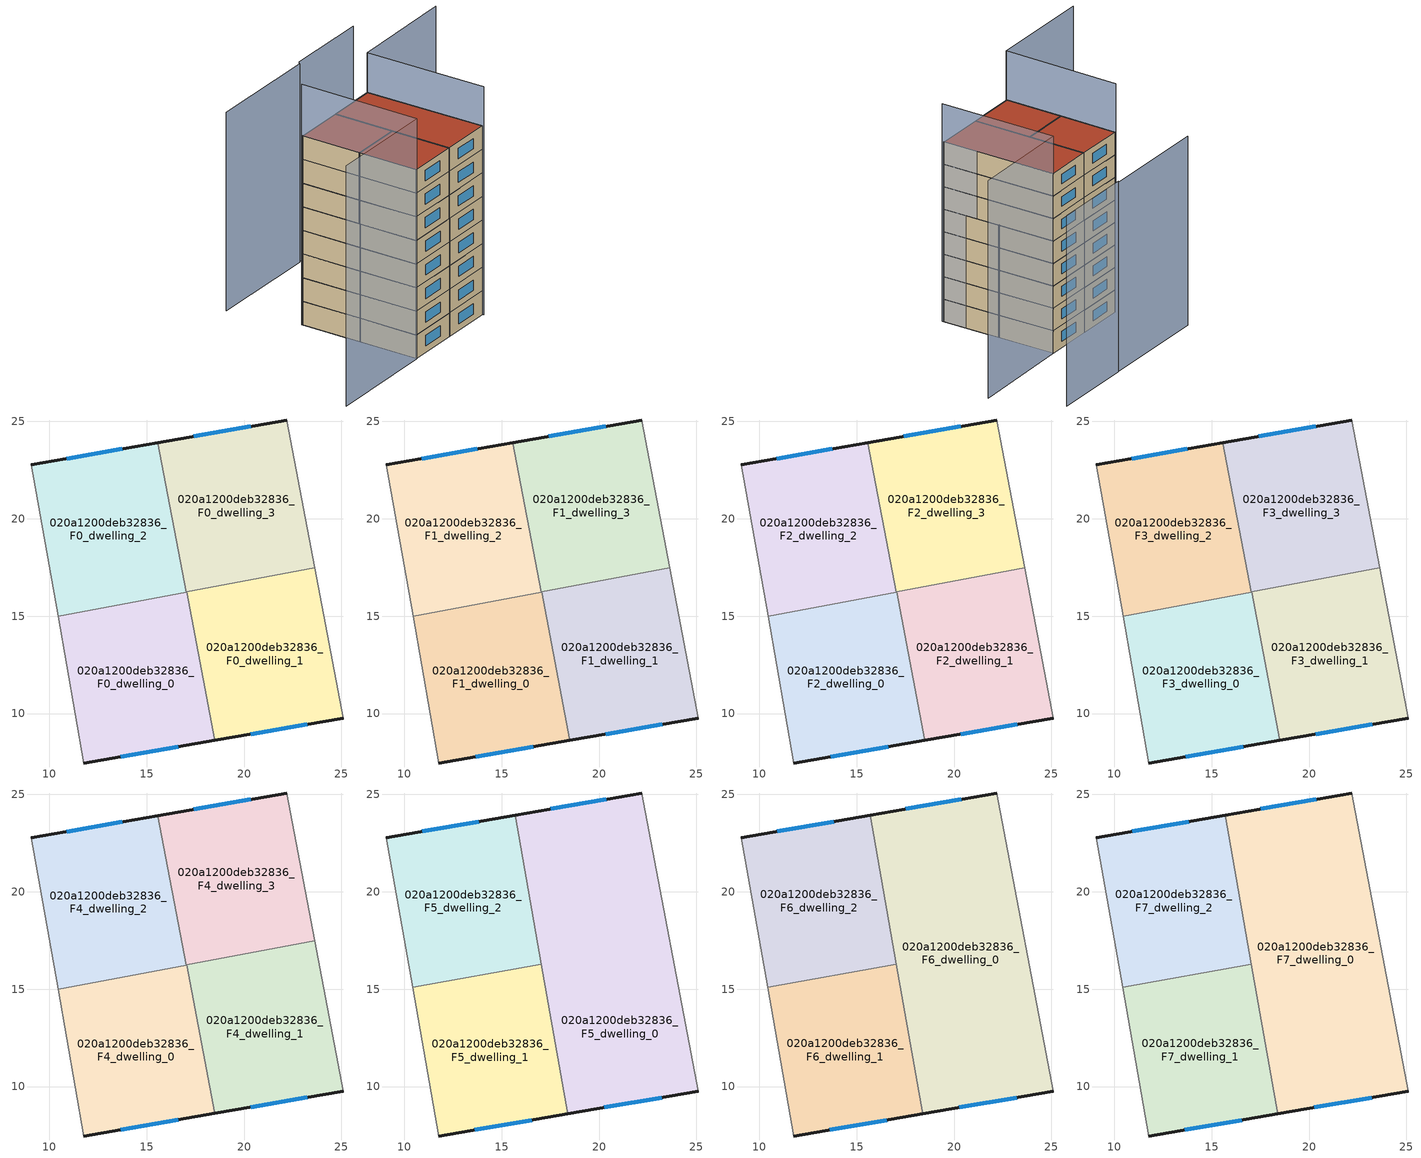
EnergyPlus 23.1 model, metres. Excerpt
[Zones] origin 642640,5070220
020a1200deb32836_F0_dwelling_0
 floor ground (EU_floor_Construction): 18.5,8.62 17.06,16.24 10.45,14.99 11.78,7.46 z0
 wall outside (EU_wall_Construction): 18.5,8.62 11.78,7.46 z0:3
 wall adiabatic (EU_wall_Construction): 11.78,7.46 10.45,14.99 z0:3
 wall to 020a1200deb32836_F0_dwelling_1 (EU_wall_Construction): 17.06,16.24 18.5,8.62 z0:3
 wall to 020a1200deb32836_F0_dwelling_2 (EU_wall_Construction): 10.45,14.99 17.02,16.24 z0:3
 wall to 020a1200deb32836_F0_dwelling_3 (EU_wall_Construction): 17.02,16.24 17.06,16.24 z0:3
 window (EU_Window_Construction): 16.62,8.3 13.66,7.79 z0.84:2.16
020a1200deb32836_F0_dwelling_1
 floor ground (EU_floor_Construction): 25.09,9.76 23.63,17.48 17.06,16.24 18.5,8.62 z0
 wall outside (EU_wall_Construction): 25.09,9.76 18.5,8.62 z0:3
 wall adiabatic (EU_wall_Construction): 23.63,17.48 25.09,9.76 z0:3
 wall to 020a1200deb32836_F0_dwelling_3 (EU_wall_Construction): 17.06,16.24 23.63,17.48 z0:3
 window (EU_Window_Construction): 23.24,9.44 20.35,8.94 z0.84:2.16
020a1200deb32836_F0_dwelling_2
 floor ground (EU_floor_Construction): 17.03,16.24 15.57,23.91 9.08,22.77 10.45,14.99 z0
 wall outside (EU_wall_Construction): 9.08,22.77 15.57,23.91 z0:3
 wall adiabatic (EU_wall_Construction): 10.45,14.99 9.08,22.77 z0:3
 wall to 020a1200deb32836_F0_dwelling_3 (EU_wall_Construction): 15.57,23.91 17.03,16.24 z0:3
 window (EU_Window_Construction): 10.9,23.09 13.76,23.59 z0.84:2.16
020a1200deb32836_F0_dwelling_3
 floor ground (EU_floor_Construction): 23.63,17.48 22.19,25.07 15.57,23.91 17.03,16.24 z0
 wall outside (EU_wall_Construction): 15.57,23.91 22.19,25.07 z0:3
 wall adiabatic (EU_wall_Construction): 22.19,25.07 23.63,17.48 z0:3
 window (EU_Window_Construction): 17.43,24.24 20.34,24.74 z0.84:2.16
020a1200deb32836_F1_dwelling_0
 floor to 020a1200deb32836_F0_dwelling_0 (EU_floor_Construction): 18.5,8.62 17.06,16.24 10.45,14.99 11.78,7.46 z3
 wall outside (EU_wall_Construction): 18.5,8.62 11.78,7.46 z3:6
 wall adiabatic (EU_wall_Construction): 11.78,7.46 10.45,14.99 z3:6
 wall to 020a1200deb32836_F1_dwelling_1 (EU_wall_Construction): 17.06,16.24 18.5,8.62 z3:6
 wall to 020a1200deb32836_F1_dwelling_2 (EU_wall_Construction): 10.45,14.99 17.02,16.24 z3:6
 wall to 020a1200deb32836_F1_dwelling_3 (EU_wall_Construction): 17.02,16.24 17.06,16.24 z3:6
 window (EU_Window_Construction): 16.62,8.3 13.66,7.79 z3.84:5.16
020a1200deb32836_F1_dwelling_1
 floor to 020a1200deb32836_F0_dwelling_1 (EU_floor_Construction): 25.09,9.76 23.63,17.48 17.06,16.24 18.5,8.62 z3
 wall outside (EU_wall_Construction): 25.09,9.76 18.5,8.62 z3:6
 wall adiabatic (EU_wall_Construction): 23.63,17.48 25.09,9.76 z3:6
 wall to 020a1200deb32836_F1_dwelling_3 (EU_wall_Construction): 17.06,16.24 23.63,17.48 z3:6
 window (EU_Window_Construction): 23.24,9.44 20.35,8.94 z3.84:5.16
020a1200deb32836_F1_dwelling_2
 floor to 020a1200deb32836_F0_dwelling_2 (EU_floor_Construction): 17.03,16.24 15.57,23.91 9.08,22.77 10.45,14.99 z3
 wall outside (EU_wall_Construction): 9.08,22.77 15.57,23.91 z3:6
 wall adiabatic (EU_wall_Construction): 10.45,14.99 9.08,22.77 z3:6
 wall to 020a1200deb32836_F1_dwelling_3 (EU_wall_Construction): 15.57,23.91 17.03,16.24 z3:6
 window (EU_Window_Construction): 10.9,23.09 13.76,23.59 z3.84:5.16
020a1200deb32836_F1_dwelling_3
 floor to 020a1200deb32836_F0_dwelling_3 (EU_floor_Construction): 23.63,17.48 22.19,25.07 15.57,23.91 17.03,16.24 z3
 wall outside (EU_wall_Construction): 15.57,23.91 22.19,25.07 z3:6
 wall adiabatic (EU_wall_Construction): 22.19,25.07 23.63,17.48 z3:6
 window (EU_Window_Construction): 17.43,24.24 20.34,24.74 z3.84:5.16
020a1200deb32836_F2_dwelling_0
 floor to 020a1200deb32836_F1_dwelling_0 (EU_floor_Construction): 18.5,8.62 17.06,16.24 10.45,14.99 11.78,7.46 z6
 wall outside (EU_wall_Construction): 18.5,8.62 11.78,7.46 z6:9
 wall adiabatic (EU_wall_Construction): 11.78,7.46 10.45,14.99 z6:9
 wall to 020a1200deb32836_F2_dwelling_1 (EU_wall_Construction): 17.06,16.24 18.5,8.62 z6:9
 wall to 020a1200deb32836_F2_dwelling_2 (EU_wall_Construction): 10.45,14.99 17.02,16.24 z6:9
 wall to 020a1200deb32836_F2_dwelling_3 (EU_wall_Construction): 17.02,16.24 17.06,16.24 z6:9
 window (EU_Window_Construction): 16.62,8.3 13.66,7.79 z6.84:8.16
020a1200deb32836_F2_dwelling_1
 floor to 020a1200deb32836_F1_dwelling_1 (EU_floor_Construction): 25.09,9.76 23.63,17.48 17.06,16.24 18.5,8.62 z6
 wall outside (EU_wall_Construction): 25.09,9.76 18.5,8.62 z6:9
 wall adiabatic (EU_wall_Construction): 23.63,17.48 25.09,9.76 z6:9
 wall to 020a1200deb32836_F2_dwelling_3 (EU_wall_Construction): 17.06,16.24 23.63,17.48 z6:9
 window (EU_Window_Construction): 23.24,9.44 20.35,8.94 z6.84:8.16
020a1200deb32836_F2_dwelling_2
 floor to 020a1200deb32836_F1_dwelling_2 (EU_floor_Construction): 17.03,16.24 15.57,23.91 9.08,22.77 10.45,14.99 z6
 wall outside (EU_wall_Construction): 9.08,22.77 15.57,23.91 z6:9
 wall adiabatic (EU_wall_Construction): 10.45,14.99 9.08,22.77 z6:9
 wall to 020a1200deb32836_F2_dwelling_3 (EU_wall_Construction): 15.57,23.91 17.03,16.24 z6:9
 window (EU_Window_Construction): 10.9,23.09 13.76,23.59 z6.84:8.16
020a1200deb32836_F2_dwelling_3
 floor to 020a1200deb32836_F1_dwelling_3 (EU_floor_Construction): 23.63,17.48 22.19,25.07 15.57,23.91 17.03,16.24 z6
 wall outside (EU_wall_Construction): 15.57,23.91 22.19,25.07 z6:9
 wall adiabatic (EU_wall_Construction): 22.19,25.07 23.63,17.48 z6:9
 window (EU_Window_Construction): 17.43,24.24 20.34,24.74 z6.84:8.16
020a1200deb32836_F3_dwelling_0
 floor to 020a1200deb32836_F2_dwelling_0 (EU_floor_Construction): 18.5,8.62 17.06,16.24 10.45,14.99 11.78,7.46 z9
 wall outside (EU_wall_Construction): 18.5,8.62 11.78,7.46 z9:12
 wall adiabatic (EU_wall_Construction): 11.78,7.46 10.45,14.99 z9:12
 wall to 020a1200deb32836_F3_dwelling_1 (EU_wall_Construction): 17.06,16.24 18.5,8.62 z9:12
 wall to 020a1200deb32836_F3_dwelling_2 (EU_wall_Construction): 10.45,14.99 17.02,16.24 z9:12
 wall to 020a1200deb32836_F3_dwelling_3 (EU_wall_Construction): 17.02,16.24 17.06,16.24 z9:12
 window (EU_Window_Construction): 16.62,8.3 13.66,7.79 z9.84:11.16
020a1200deb32836_F3_dwelling_1
 floor to 020a1200deb32836_F2_dwelling_1 (EU_floor_Construction): 25.09,9.76 23.63,17.48 17.06,16.24 18.5,8.62 z9
 wall outside (EU_wall_Construction): 25.09,9.76 18.5,8.62 z9:12
 wall adiabatic (EU_wall_Construction): 23.63,17.48 25.09,9.76 z9:12
 wall to 020a1200deb32836_F3_dwelling_3 (EU_wall_Construction): 17.06,16.24 23.63,17.48 z9:12
 window (EU_Window_Construction): 23.24,9.44 20.35,8.94 z9.84:11.16
020a1200deb32836_F3_dwelling_2
 floor to 020a1200deb32836_F2_dwelling_2 (EU_floor_Construction): 17.03,16.24 15.57,23.91 9.08,22.77 10.45,14.99 z9
 wall outside (EU_wall_Construction): 9.08,22.77 15.57,23.91 z9:12
 wall adiabatic (EU_wall_Construction): 10.45,14.99 9.08,22.77 z9:12
 wall to 020a1200deb32836_F3_dwelling_3 (EU_wall_Construction): 15.57,23.91 17.03,16.24 z9:12
 window (EU_Window_Construction): 10.9,23.09 13.76,23.59 z9.84:11.16
020a1200deb32836_F3_dwelling_3
 floor to 020a1200deb32836_F2_dwelling_3 (EU_floor_Construction): 23.63,17.48 22.19,25.07 15.57,23.91 17.03,16.24 z9
 wall outside (EU_wall_Construction): 15.57,23.91 22.19,25.07 z9:12
 wall adiabatic (EU_wall_Construction): 22.19,25.07 23.63,17.48 z9:12
 window (EU_Window_Construction): 17.43,24.24 20.34,24.74 z9.84:11.16
020a1200deb32836_F4_dwelling_0
 floor to 020a1200deb32836_F3_dwelling_0 (EU_floor_Construction): 18.5,8.62 17.06,16.24 10.45,14.99 11.78,7.46 z12
 wall outside (EU_wall_Construction): 18.5,8.62 11.78,7.46 z12:15
 wall adiabatic (EU_wall_Construction): 11.78,7.46 10.45,14.99 z12:15
 wall to 020a1200deb32836_F4_dwelling_1 (EU_wall_Construction): 17.06,16.24 18.5,8.62 z12:15
 wall to 020a1200deb32836_F4_dwelling_2 (EU_wall_Construction): 10.45,14.99 17.02,16.24 z12:15
 wall to 020a1200deb32836_F4_dwelling_3 (EU_wall_Construction): 17.02,16.24 17.06,16.24 z12:15
 window (EU_Window_Construction): 16.62,8.3 13.66,7.79 z12.84:14.16
020a1200deb32836_F4_dwelling_1
 floor to 020a1200deb32836_F3_dwelling_1 (EU_floor_Construction): 25.09,9.76 23.63,17.48 17.06,16.24 18.5,8.62 z12
 wall outside (EU_wall_Construction): 25.09,9.76 18.5,8.62 z12:15
 wall adiabatic (EU_wall_Construction): 23.63,17.48 25.09,9.76 z12:15
 wall to 020a1200deb32836_F4_dwelling_3 (EU_wall_Construction): 17.06,16.24 23.63,17.48 z12:15
 window (EU_Window_Construction): 23.24,9.44 20.35,8.94 z12.84:14.16
020a1200deb32836_F4_dwelling_2
 floor to 020a1200deb32836_F3_dwelling_2 (EU_floor_Construction): 17.03,16.24 15.57,23.91 9.08,22.77 10.45,14.99 z12
 wall outside (EU_wall_Construction): 9.08,22.77 15.57,23.91 z12:15
 wall adiabatic (EU_wall_Construction): 10.45,14.99 9.08,22.77 z12:15
 wall to 020a1200deb32836_F4_dwelling_3 (EU_wall_Construction): 15.57,23.91 17.03,16.24 z12:15
 window (EU_Window_Construction): 10.9,23.09 13.76,23.59 z12.84:14.16
020a1200deb32836_F4_dwelling_3
 floor to 020a1200deb32836_F3_dwelling_3 (EU_floor_Construction): 23.63,17.48 22.19,25.07 15.57,23.91 17.03,16.24 z12
 wall outside (EU_wall_Construction): 15.57,23.91 22.19,25.07 z12:15
 wall adiabatic (EU_wall_Construction): 22.19,25.07 23.63,17.48 z12:15
 window (EU_Window_Construction): 17.43,24.24 20.34,24.74 z12.84:14.16
020a1200deb32836_F5_dwelling_0
 floor to 020a1200deb32836_F4_dwelling_1 (EU_floor_Construction): 25.09,9.76 23.63,17.48 17.06,16.24 18.5,8.62 z15
 floor to 020a1200deb32836_F4_dwelling_3 (EU_floor_Construction): 23.63,17.48 22.19,25.07 15.69,23.93 17.04,16.24 z15
 floor to 020a1200deb32836_F4_dwelling_0 (EU_floor_Construction): 18.5,8.62 17.06,16.24 17.04,16.24 18.39,8.6 z15
 wall outside (EU_wall_Construction): 25.09,9.76 18.39,8.6 / 15.69,23.93 22.19,25.07 z15:18
 wall adiabatic (EU_wall_Construction): 22.19,25.07 25.09,9.76 z15:18
 wall to 020a1200deb32836_F5_dwelling_1 (EU_wall_Construction): 18.39,8.6 17.04,16.27 z15:18
 wall to 020a1200deb32836_F5_dwelling_2 (EU_wall_Construction): 17.04,16.27 15.69,23.93 z15:18
 window (EU_Window_Construction): 23.21,9.43 20.27,8.93 / 17.51,24.25 20.37,24.75 z15.84:17.16
020a1200deb32836_F5_dwelling_1
 floor to 020a1200deb32836_F4_dwelling_0 (EU_floor_Construction): 18.39,8.6 17.04,16.24 10.45,14.99 11.78,7.46 z15
 floor to 020a1200deb32836_F4_dwelling_2 (EU_floor_Construction): 17.02,16.24 17.02,16.27 10.43,15.11 10.45,14.99 z15
 wall outside (EU_wall_Construction): 18.39,8.6 11.78,7.46 z15:18
 wall adiabatic (EU_wall_Construction): 11.78,7.46 10.43,15.11 z15:18
 wall to 020a1200deb32836_F5_dwelling_2 (EU_wall_Construction): 10.43,15.11 17.04,16.27 z15:18
 window (EU_Window_Construction): 16.54,8.28 13.63,7.78 z15.84:17.16
020a1200deb32836_F5_dwelling_2
 floor to 020a1200deb32836_F4_dwelling_2 (EU_floor_Construction): 17.02,16.27 15.57,23.91 9.08,22.77 10.43,15.11 z15
 floor to 020a1200deb32836_F4_dwelling_3 (EU_floor_Construction): 17.04,16.27 15.69,23.93 15.57,23.91 17.02,16.27 z15
 wall outside (EU_wall_Construction): 9.08,22.77 15.69,23.93 z15:18
 wall adiabatic (EU_wall_Construction): 10.43,15.11 9.08,22.77 z15:18
 window (EU_Window_Construction): 10.93,23.1 13.84,23.61 z15.84:17.16
020a1200deb32836_F6_dwelling_0
 floor to 020a1200deb32836_F5_dwelling_0 (EU_floor_Construction): 25.09,9.76 22.19,25.07 15.69,23.93 18.39,8.6 z18
 wall outside (EU_wall_Construction): 25.09,9.76 18.39,8.6 / 15.69,23.93 22.19,25.07 z18:21
 wall adiabatic (EU_wall_Construction): 22.19,25.07 25.09,9.76 z18:21
 wall to 020a1200deb32836_F6_dwelling_1 (EU_wall_Construction): 18.39,8.6 17.04,16.27 z18:21
 wall to 020a1200deb32836_F6_dwelling_2 (EU_wall_Construction): 17.04,16.27 15.69,23.93 z18:21
 window (EU_Window_Construction): 23.21,9.43 20.27,8.93 / 17.51,24.25 20.37,24.75 z18.84:20.16
020a1200deb32836_F6_dwelling_1
 floor to 020a1200deb32836_F5_dwelling_1 (EU_floor_Construction): 18.39,8.6 17.04,16.27 10.43,15.11 11.78,7.46 z18
 wall outside (EU_wall_Construction): 18.39,8.6 11.78,7.46 z18:21
 wall adiabatic (EU_wall_Construction): 11.78,7.46 10.43,15.11 z18:21
 wall to 020a1200deb32836_F6_dwelling_2 (EU_wall_Construction): 10.43,15.11 17.04,16.27 z18:21
 window (EU_Window_Construction): 16.54,8.28 13.63,7.78 z18.84:20.16
020a1200deb32836_F6_dwelling_2
 floor to 020a1200deb32836_F5_dwelling_2 (EU_floor_Construction): 17.04,16.27 15.69,23.93 9.08,22.77 10.43,15.11 z18
 wall outside (EU_wall_Construction): 9.08,22.77 15.69,23.93 z18:21
 wall adiabatic (EU_wall_Construction): 10.43,15.11 9.08,22.77 z18:21
 window (EU_Window_Construction): 10.93,23.1 13.84,23.61 z18.84:20.16
020a1200deb32836_F7_dwelling_0
 floor to 020a1200deb32836_F6_dwelling_0 (EU_floor_Construction): 25.09,9.76 22.19,25.07 15.69,23.93 18.39,8.6 z21
 wall outside (EU_wall_Construction): 25.09,9.76 18.39,8.6 / 15.69,23.93 22.19,25.07 z21:24
 wall adiabatic (EU_wall_Construction): 22.19,25.07 25.09,9.76 z21:24
 wall to 020a1200deb32836_F7_dwelling_1 (EU_wall_Construction): 18.39,8.6 17.04,16.27 z21:24
 wall to 020a1200deb32836_F7_dwelling_2 (EU_wall_Construction): 17.04,16.27 15.69,23.93 z21:24
 window (EU_Window_Construction): 23.21,9.43 20.27,8.93 / 17.51,24.25 20.37,24.75 z21.84:23.16
 roof outside (EU_roof_Construction): 22.19,25.07 25.09,9.76 18.39,8.6 15.69,23.93 z24
020a1200deb32836_F7_dwelling_1
 floor to 020a1200deb32836_F6_dwelling_1 (EU_floor_Construction): 18.39,8.6 17.04,16.27 10.43,15.11 11.78,7.46 z21
 wall outside (EU_wall_Construction): 18.39,8.6 11.78,7.46 z21:24
 wall adiabatic (EU_wall_Construction): 11.78,7.46 10.43,15.11 z21:24
 wall to 020a1200deb32836_F7_dwelling_2 (EU_wall_Construction): 10.43,15.11 17.04,16.27 z21:24
 window (EU_Window_Construction): 16.54,8.28 13.63,7.78 z21.84:23.16
 roof outside (EU_roof_Construction): 17.04,16.27 18.39,8.6 11.78,7.46 10.43,15.11 z24
020a1200deb32836_F7_dwelling_2
 floor to 020a1200deb32836_F6_dwelling_2 (EU_floor_Construction): 17.04,16.27 15.69,23.93 9.08,22.77 10.43,15.11 z21
 wall outside (EU_wall_Construction): 9.08,22.77 15.69,23.93 z21:24
 wall adiabatic (EU_wall_Construction): 10.43,15.11 9.08,22.77 z21:24
 window (EU_Window_Construction): 10.93,23.1 13.84,23.61 z21.84:23.16
 roof outside (EU_roof_Construction): 15.69,23.93 17.04,16.27 10.43,15.11 9.08,22.77 z24
shading: 9.06,22.87 11.79,7.4 / 11.79,7.4 -2.4,4.9 z0:30.5; 25.12,9.59 22.19,25.07 / 22.19,25.07 36.17,27.72 z0:29; 20.4,34 5.68,31.48 z0:25.2; 31.21,35.93 20.39,34.08 z0:25.4
[Building]
EU S2 Campaign: North Axis=0; Terrain=City; Solar Distribution=FullExterior
[Site:Location]
Lyon-Bron: Latitude=45.75; Longitude=5; Time Zone=1; Elevation=198
[SizingPeriod:WeatherFileDays]
AnnualSizingPeriod: Begin Month=1; Begin Day of Month=1; End Month=12; End Day of Month=31; Day of Week for Start Day=Monday; Use Weather File Daylight Saving Period=No; Use Weather File Rain and Snow Indicators=No
[MATERIAL]
EU_InternalMass_Material: Roughness=MediumRough; Thickness=0.1; Conductivity=1; Density=1800; Specific Heat=900; Thermal Absorptance=0.9; Solar Absorptance=0.7; Visible Absorptance=0.7
[MATERIAL:NOMASS] Roughness=MediumRough; Thermal Absorptance=0.9; Solar Absorptance=0.7; Visible Absorptance=0.7
Name | Thermal Resistance
EU_wall_NoMass | 0.776494
EU_roof_NoMass | 0.486893
EU_floor_NoMass | 0.421597
[WINDOWMATERIAL:SIMPLEGLAZINGSYSTEM]
EU_Window_SimpleGlazing: UFactor=4.24961; Solar Heat Gain Coefficient=0.83; Visible Transmittance=0.83
[CONSTRUCTION]
EU_wall_Construction: EU_wall_NoMass
EU_roof_Construction: EU_roof_NoMass
EU_floor_Construction: EU_floor_NoMass
EU_InternalMass_Construction: EU_InternalMass_Material
EU_Window_Construction: EU_Window_SimpleGlazing
[ZONE] Type=1; Multiplier=1; Ceiling Height=autocalculate; Floor Area=autocalculate; Part of Total Floor Area=Yes
Name | Volume
020a1200deb32836_F0_dwelling_0; 020a1200deb32836_F1_dwelling_0; 020a1200deb32836_F2_dwelling_0; 020a1200deb32836_F3_dwelling_0; 020a1200deb32836_F4_dwelling_0 | 156.535
020a1200deb32836_F5_dwelling_0; 020a1200deb32836_F6_dwelling_0; 020a1200deb32836_F7_dwelling_0 | 313.022
020a1200deb32836_F0_dwelling_1; 020a1200deb32836_F1_dwelling_1; 020a1200deb32836_F2_dwelling_1; 020a1200deb32836_F3_dwelling_1; 020a1200deb32836_F4_dwelling_1 | 156.521
020a1200deb32836_F5_dwelling_1; 020a1200deb32836_F6_dwelling_1; 020a1200deb32836_F7_dwelling_1 | 156.532
020a1200deb32836_F0_dwelling_2; 020a1200deb32836_F1_dwelling_2; 020a1200deb32836_F2_dwelling_2; 020a1200deb32836_F3_dwelling_2; 020a1200deb32836_F4_dwelling_2 | 156.51
020a1200deb32836_F5_dwelling_2; 020a1200deb32836_F6_dwelling_2; 020a1200deb32836_F7_dwelling_2 | 156.541
020a1200deb32836_F0_dwelling_3; 020a1200deb32836_F1_dwelling_3; 020a1200deb32836_F2_dwelling_3; 020a1200deb32836_F3_dwelling_3; 020a1200deb32836_F4_dwelling_3 | 156.528
[INTERNALMASS] Construction=EU_InternalMass_Construction
Name | Zone or ZoneList | Surface Area
020a1200deb32836_F0_dwelling_0_EU_InternalMass | 020a1200deb32836_F0_dwelling_0 | 52.178
020a1200deb32836_F0_dwelling_1_EU_InternalMass | 020a1200deb32836_F0_dwelling_1 | 52.1741
020a1200deb32836_F0_dwelling_2_EU_InternalMass | 020a1200deb32836_F0_dwelling_2 | 52.1714
020a1200deb32836_F0_dwelling_3_EU_InternalMass | 020a1200deb32836_F0_dwelling_3 | 52.1755
020a1200deb32836_F1_dwelling_0_EU_InternalMass | 020a1200deb32836_F1_dwelling_0 | 52.178
020a1200deb32836_F1_dwelling_1_EU_InternalMass | 020a1200deb32836_F1_dwelling_1 | 52.1741
020a1200deb32836_F1_dwelling_2_EU_InternalMass | 020a1200deb32836_F1_dwelling_2 | 52.1714
020a1200deb32836_F1_dwelling_3_EU_InternalMass | 020a1200deb32836_F1_dwelling_3 | 52.1755
020a1200deb32836_F2_dwelling_0_EU_InternalMass | 020a1200deb32836_F2_dwelling_0 | 52.178
020a1200deb32836_F2_dwelling_1_EU_InternalMass | 020a1200deb32836_F2_dwelling_1 | 52.1741
020a1200deb32836_F2_dwelling_2_EU_InternalMass | 020a1200deb32836_F2_dwelling_2 | 52.1714
020a1200deb32836_F2_dwelling_3_EU_InternalMass | 020a1200deb32836_F2_dwelling_3 | 52.1755
020a1200deb32836_F3_dwelling_0_EU_InternalMass | 020a1200deb32836_F3_dwelling_0 | 52.178
020a1200deb32836_F3_dwelling_1_EU_InternalMass | 020a1200deb32836_F3_dwelling_1 | 52.1741
020a1200deb32836_F3_dwelling_2_EU_InternalMass | 020a1200deb32836_F3_dwelling_2 | 52.1714
020a1200deb32836_F3_dwelling_3_EU_InternalMass | 020a1200deb32836_F3_dwelling_3 | 52.1755
020a1200deb32836_F4_dwelling_0_EU_InternalMass | 020a1200deb32836_F4_dwelling_0 | 52.178
020a1200deb32836_F4_dwelling_1_EU_InternalMass | 020a1200deb32836_F4_dwelling_1 | 52.1741
020a1200deb32836_F4_dwelling_2_EU_InternalMass | 020a1200deb32836_F4_dwelling_2 | 52.1714
020a1200deb32836_F4_dwelling_3_EU_InternalMass | 020a1200deb32836_F4_dwelling_3 | 52.1755
020a1200deb32836_F5_dwelling_0_EU_InternalMass | 020a1200deb32836_F5_dwelling_0 | 104.341
020a1200deb32836_F5_dwelling_1_EU_InternalMass | 020a1200deb32836_F5_dwelling_1 | 52.1775
020a1200deb32836_F5_dwelling_2_EU_InternalMass | 020a1200deb32836_F5_dwelling_2 | 52.1802
020a1200deb32836_F6_dwelling_0_EU_InternalMass | 020a1200deb32836_F6_dwelling_0 | 104.341
020a1200deb32836_F6_dwelling_1_EU_InternalMass | 020a1200deb32836_F6_dwelling_1 | 52.1775
020a1200deb32836_F6_dwelling_2_EU_InternalMass | 020a1200deb32836_F6_dwelling_2 | 52.1802
020a1200deb32836_F7_dwelling_0_EU_InternalMass | 020a1200deb32836_F7_dwelling_0 | 104.341
020a1200deb32836_F7_dwelling_1_EU_InternalMass | 020a1200deb32836_F7_dwelling_1 | 52.1775
020a1200deb32836_F7_dwelling_2_EU_InternalMass | 020a1200deb32836_F7_dwelling_2 | 52.1802
[OTHEREQUIPMENT] Fuel Type=Electricity; Design Level Calculation Method=Watts/Area; Power per Zone Floor Area=1; Fraction Latent=0; Fraction Radiant=0; Fraction Lost=0; Carbon Dioxide Generation Rate=0; EndUse Subcategory=EU_Step8_InternalGains
Name | Zone or ZoneList or Space or SpaceList | Schedule
EU_Step8_InternalGain_020a1200deb32836_F0_dwelling_0_f000 | 020a1200deb32836_F0_dwelling_0 | EU_Step8_GainSchedule_020a1200deb32836_F0_dwelling_0_f000
EU_Step8_InternalGain_020a1200deb32836_F0_dwelling_1_f000 | 020a1200deb32836_F0_dwelling_1 | EU_Step8_GainSchedule_020a1200deb32836_F0_dwelling_1_f000
EU_Step8_InternalGain_020a1200deb32836_F0_dwelling_2_f000 | 020a1200deb32836_F0_dwelling_2 | EU_Step8_GainSchedule_020a1200deb32836_F0_dwelling_2_f000
EU_Step8_InternalGain_020a1200deb32836_F0_dwelling_3_f000 | 020a1200deb32836_F0_dwelling_3 | EU_Step8_GainSchedule_020a1200deb32836_F0_dwelling_3_f000
EU_Step8_InternalGain_020a1200deb32836_F1_dwelling_0_f000 | 020a1200deb32836_F1_dwelling_0 | EU_Step8_GainSchedule_020a1200deb32836_F1_dwelling_0_f000
EU_Step8_InternalGain_020a1200deb32836_F1_dwelling_1_f000 | 020a1200deb32836_F1_dwelling_1 | EU_Step8_GainSchedule_020a1200deb32836_F1_dwelling_1_f000
EU_Step8_InternalGain_020a1200deb32836_F1_dwelling_2_f000 | 020a1200deb32836_F1_dwelling_2 | EU_Step8_GainSchedule_020a1200deb32836_F1_dwelling_2_f000
EU_Step8_InternalGain_020a1200deb32836_F1_dwelling_3_f000 | 020a1200deb32836_F1_dwelling_3 | EU_Step8_GainSchedule_020a1200deb32836_F1_dwelling_3_f000
EU_Step8_InternalGain_020a1200deb32836_F2_dwelling_0_f000 | 020a1200deb32836_F2_dwelling_0 | EU_Step8_GainSchedule_020a1200deb32836_F2_dwelling_0_f000
EU_Step8_InternalGain_020a1200deb32836_F2_dwelling_1_f000 | 020a1200deb32836_F2_dwelling_1 | EU_Step8_GainSchedule_020a1200deb32836_F2_dwelling_1_f000
EU_Step8_InternalGain_020a1200deb32836_F2_dwelling_2_f000 | 020a1200deb32836_F2_dwelling_2 | EU_Step8_GainSchedule_020a1200deb32836_F2_dwelling_2_f000
EU_Step8_InternalGain_020a1200deb32836_F2_dwelling_3_f000 | 020a1200deb32836_F2_dwelling_3 | EU_Step8_GainSchedule_020a1200deb32836_F2_dwelling_3_f000
EU_Step8_InternalGain_020a1200deb32836_F3_dwelling_0_f000 | 020a1200deb32836_F3_dwelling_0 | EU_Step8_GainSchedule_020a1200deb32836_F3_dwelling_0_f000
EU_Step8_InternalGain_020a1200deb32836_F3_dwelling_1_f000 | 020a1200deb32836_F3_dwelling_1 | EU_Step8_GainSchedule_020a1200deb32836_F3_dwelling_1_f000
EU_Step8_InternalGain_020a1200deb32836_F3_dwelling_2_f000 | 020a1200deb32836_F3_dwelling_2 | EU_Step8_GainSchedule_020a1200deb32836_F3_dwelling_2_f000
EU_Step8_InternalGain_020a1200deb32836_F3_dwelling_3_f000 | 020a1200deb32836_F3_dwelling_3 | EU_Step8_GainSchedule_020a1200deb32836_F3_dwelling_3_f000
EU_Step8_InternalGain_020a1200deb32836_F4_dwelling_0_f000 | 020a1200deb32836_F4_dwelling_0 | EU_Step8_GainSchedule_020a1200deb32836_F4_dwelling_0_f000
EU_Step8_InternalGain_020a1200deb32836_F4_dwelling_1_f000 | 020a1200deb32836_F4_dwelling_1 | EU_Step8_GainSchedule_020a1200deb32836_F4_dwelling_1_f000
EU_Step8_InternalGain_020a1200deb32836_F4_dwelling_2_f000 | 020a1200deb32836_F4_dwelling_2 | EU_Step8_GainSchedule_020a1200deb32836_F4_dwelling_2_f000
EU_Step8_InternalGain_020a1200deb32836_F4_dwelling_3_f000 | 020a1200deb32836_F4_dwelling_3 | EU_Step8_GainSchedule_020a1200deb32836_F4_dwelling_3_f000
EU_Step8_InternalGain_020a1200deb32836_F5_dwelling_0_f000 | 020a1200deb32836_F5_dwelling_0 | EU_Step8_GainSchedule_020a1200deb32836_F5_dwelling_0_f000
EU_Step8_InternalGain_020a1200deb32836_F5_dwelling_1_f000 | 020a1200deb32836_F5_dwelling_1 | EU_Step8_GainSchedule_020a1200deb32836_F5_dwelling_1_f000
EU_Step8_InternalGain_020a1200deb32836_F5_dwelling_2_f000 | 020a1200deb32836_F5_dwelling_2 | EU_Step8_GainSchedule_020a1200deb32836_F5_dwelling_2_f000
EU_Step8_InternalGain_020a1200deb32836_F6_dwelling_0_f000 | 020a1200deb32836_F6_dwelling_0 | EU_Step8_GainSchedule_020a1200deb32836_F6_dwelling_0_f000
EU_Step8_InternalGain_020a1200deb32836_F6_dwelling_1_f000 | 020a1200deb32836_F6_dwelling_1 | EU_Step8_GainSchedule_020a1200deb32836_F6_dwelling_1_f000
EU_Step8_InternalGain_020a1200deb32836_F6_dwelling_2_f000 | 020a1200deb32836_F6_dwelling_2 | EU_Step8_GainSchedule_020a1200deb32836_F6_dwelling_2_f000
EU_Step8_InternalGain_020a1200deb32836_F7_dwelling_0_f000 | 020a1200deb32836_F7_dwelling_0 | EU_Step8_GainSchedule_020a1200deb32836_F7_dwelling_0_f000
EU_Step8_InternalGain_020a1200deb32836_F7_dwelling_1_f000 | 020a1200deb32836_F7_dwelling_1 | EU_Step8_GainSchedule_020a1200deb32836_F7_dwelling_1_f000
EU_Step8_InternalGain_020a1200deb32836_F7_dwelling_2_f000 | 020a1200deb32836_F7_dwelling_2 | EU_Step8_GainSchedule_020a1200deb32836_F7_dwelling_2_f000
[ZONEVENTILATION:DESIGNFLOWRATE] Schedule=EU_AlwaysOn; Design Flow Rate Calculation Method=AirChanges/Hour; Air Changes per Hour=0.693814; Ventilation Type=Natural; Fan Pressure Rise=0; Fan Total Efficiency=1; Constant Term Coefficient=1; Temperature Term Coefficient=0; Velocity Term Coefficient=0; Velocity Squared Term Coefficient=0; Minimum Indoor Temperature=-100; Maximum Indoor Temperature=100; Delta Temperature=-100; Minimum Outdoor Temperature=-100; Maximum Outdoor Temperature=100; Maximum Wind Speed=40
Name | Zone or ZoneList or Space or SpaceList
EU_ConstantAir_020a1200deb32836_F0_dwelling_0 | 020a1200deb32836_F0_dwelling_0
EU_ConstantAir_020a1200deb32836_F0_dwelling_1 | 020a1200deb32836_F0_dwelling_1
EU_ConstantAir_020a1200deb32836_F0_dwelling_2 | 020a1200deb32836_F0_dwelling_2
EU_ConstantAir_020a1200deb32836_F0_dwelling_3 | 020a1200deb32836_F0_dwelling_3
EU_ConstantAir_020a1200deb32836_F1_dwelling_0 | 020a1200deb32836_F1_dwelling_0
EU_ConstantAir_020a1200deb32836_F1_dwelling_1 | 020a1200deb32836_F1_dwelling_1
EU_ConstantAir_020a1200deb32836_F1_dwelling_2 | 020a1200deb32836_F1_dwelling_2
EU_ConstantAir_020a1200deb32836_F1_dwelling_3 | 020a1200deb32836_F1_dwelling_3
EU_ConstantAir_020a1200deb32836_F2_dwelling_0 | 020a1200deb32836_F2_dwelling_0
EU_ConstantAir_020a1200deb32836_F2_dwelling_1 | 020a1200deb32836_F2_dwelling_1
EU_ConstantAir_020a1200deb32836_F2_dwelling_2 | 020a1200deb32836_F2_dwelling_2
EU_ConstantAir_020a1200deb32836_F2_dwelling_3 | 020a1200deb32836_F2_dwelling_3
EU_ConstantAir_020a1200deb32836_F3_dwelling_0 | 020a1200deb32836_F3_dwelling_0
EU_ConstantAir_020a1200deb32836_F3_dwelling_1 | 020a1200deb32836_F3_dwelling_1
EU_ConstantAir_020a1200deb32836_F3_dwelling_2 | 020a1200deb32836_F3_dwelling_2
EU_ConstantAir_020a1200deb32836_F3_dwelling_3 | 020a1200deb32836_F3_dwelling_3
EU_ConstantAir_020a1200deb32836_F4_dwelling_0 | 020a1200deb32836_F4_dwelling_0
EU_ConstantAir_020a1200deb32836_F4_dwelling_1 | 020a1200deb32836_F4_dwelling_1
EU_ConstantAir_020a1200deb32836_F4_dwelling_2 | 020a1200deb32836_F4_dwelling_2
EU_ConstantAir_020a1200deb32836_F4_dwelling_3 | 020a1200deb32836_F4_dwelling_3
EU_ConstantAir_020a1200deb32836_F5_dwelling_0 | 020a1200deb32836_F5_dwelling_0
EU_ConstantAir_020a1200deb32836_F5_dwelling_1 | 020a1200deb32836_F5_dwelling_1
EU_ConstantAir_020a1200deb32836_F5_dwelling_2 | 020a1200deb32836_F5_dwelling_2
EU_ConstantAir_020a1200deb32836_F6_dwelling_0 | 020a1200deb32836_F6_dwelling_0
EU_ConstantAir_020a1200deb32836_F6_dwelling_1 | 020a1200deb32836_F6_dwelling_1
EU_ConstantAir_020a1200deb32836_F6_dwelling_2 | 020a1200deb32836_F6_dwelling_2
EU_ConstantAir_020a1200deb32836_F7_dwelling_0 | 020a1200deb32836_F7_dwelling_0
EU_ConstantAir_020a1200deb32836_F7_dwelling_1 | 020a1200deb32836_F7_dwelling_1
EU_ConstantAir_020a1200deb32836_F7_dwelling_2 | 020a1200deb32836_F7_dwelling_2
[HVACTEMPLATE:THERMOSTAT] Constant Heating Setpoint=20; Constant Cooling Setpoint=50
EU_HeatOnly_020a1200deb32836_F0_dwelling_0; EU_HeatOnly_020a1200deb32836_F0_dwelling_1; EU_HeatOnly_020a1200deb32836_F0_dwelling_2; EU_HeatOnly_020a1200deb32836_F0_dwelling_3; EU_HeatOnly_020a1200deb32836_F1_dwelling_0; EU_HeatOnly_020a1200deb32836_F1_dwelling_1; EU_HeatOnly_020a1200deb32836_F1_dwelling_2; EU_HeatOnly_020a1200deb32836_F1_dwelling_3; EU_HeatOnly_020a1200deb32836_F2_dwelling_0; EU_HeatOnly_020a1200deb32836_F2_dwelling_1; EU_HeatOnly_020a1200deb32836_F2_dwelling_2; EU_HeatOnly_020a1200deb32836_F2_dwelling_3; EU_HeatOnly_020a1200deb32836_F3_dwelling_0; EU_HeatOnly_020a1200deb32836_F3_dwelling_1; EU_HeatOnly_020a1200deb32836_F3_dwelling_2; EU_HeatOnly_020a1200deb32836_F3_dwelling_3; EU_HeatOnly_020a1200deb32836_F4_dwelling_0; EU_HeatOnly_020a1200deb32836_F4_dwelling_1; EU_HeatOnly_020a1200deb32836_F4_dwelling_2; EU_HeatOnly_020a1200deb32836_F4_dwelling_3; EU_HeatOnly_020a1200deb32836_F5_dwelling_0; EU_HeatOnly_020a1200deb32836_F5_dwelling_1; EU_HeatOnly_020a1200deb32836_F5_dwelling_2; EU_HeatOnly_020a1200deb32836_F6_dwelling_0; EU_HeatOnly_020a1200deb32836_F6_dwelling_1; EU_HeatOnly_020a1200deb32836_F6_dwelling_2; EU_HeatOnly_020a1200deb32836_F7_dwelling_0; EU_HeatOnly_020a1200deb32836_F7_dwelling_1; EU_HeatOnly_020a1200deb32836_F7_dwelling_2
[HVACTEMPLATE:ZONE:IDEALLOADSAIRSYSTEM] System Availability Schedule=EU_AlwaysOn; Maximum Heating Supply Air Temperature=50; Minimum Cooling Supply Air Temperature=13; Maximum Heating Supply Air Humidity Ratio=0.0156; Minimum Cooling Supply Air Humidity Ratio=0.0077; Heating Limit=NoLimit; Cooling Limit=NoLimit; Heating Availability Schedule=EU_AlwaysOn; Cooling Availability Schedule=EU_CoolingOff; Dehumidification Control Type=ConstantSensibleHeatRatio; Cooling Sensible Heat Ratio=0.7; Dehumidification Setpoint=60; Humidification Control Type=None; Humidification Setpoint=30; Outdoor Air Method=None; Outdoor Air Flow Rate per Person=0.00944; Outdoor Air Flow Rate per Zone Floor Area=0; Outdoor Air Flow Rate per Zone=0; Demand Controlled Ventilation Type=None; Outdoor Air Economizer Type=NoEconomizer; Heat Recovery Type=None; Sensible Heat Recovery Effectiveness=0.7; Latent Heat Recovery Effectiveness=0.65
Name | Template Thermostat
020a1200deb32836_F0_dwelling_0 | EU_HeatOnly_020a1200deb32836_F0_dwelling_0
020a1200deb32836_F0_dwelling_1 | EU_HeatOnly_020a1200deb32836_F0_dwelling_1
020a1200deb32836_F0_dwelling_2 | EU_HeatOnly_020a1200deb32836_F0_dwelling_2
020a1200deb32836_F0_dwelling_3 | EU_HeatOnly_020a1200deb32836_F0_dwelling_3
020a1200deb32836_F1_dwelling_0 | EU_HeatOnly_020a1200deb32836_F1_dwelling_0
020a1200deb32836_F1_dwelling_1 | EU_HeatOnly_020a1200deb32836_F1_dwelling_1
020a1200deb32836_F1_dwelling_2 | EU_HeatOnly_020a1200deb32836_F1_dwelling_2
020a1200deb32836_F1_dwelling_3 | EU_HeatOnly_020a1200deb32836_F1_dwelling_3
020a1200deb32836_F2_dwelling_0 | EU_HeatOnly_020a1200deb32836_F2_dwelling_0
020a1200deb32836_F2_dwelling_1 | EU_HeatOnly_020a1200deb32836_F2_dwelling_1
020a1200deb32836_F2_dwelling_2 | EU_HeatOnly_020a1200deb32836_F2_dwelling_2
020a1200deb32836_F2_dwelling_3 | EU_HeatOnly_020a1200deb32836_F2_dwelling_3
020a1200deb32836_F3_dwelling_0 | EU_HeatOnly_020a1200deb32836_F3_dwelling_0
020a1200deb32836_F3_dwelling_1 | EU_HeatOnly_020a1200deb32836_F3_dwelling_1
020a1200deb32836_F3_dwelling_2 | EU_HeatOnly_020a1200deb32836_F3_dwelling_2
020a1200deb32836_F3_dwelling_3 | EU_HeatOnly_020a1200deb32836_F3_dwelling_3
020a1200deb32836_F4_dwelling_0 | EU_HeatOnly_020a1200deb32836_F4_dwelling_0
020a1200deb32836_F4_dwelling_1 | EU_HeatOnly_020a1200deb32836_F4_dwelling_1
020a1200deb32836_F4_dwelling_2 | EU_HeatOnly_020a1200deb32836_F4_dwelling_2
020a1200deb32836_F4_dwelling_3 | EU_HeatOnly_020a1200deb32836_F4_dwelling_3
020a1200deb32836_F5_dwelling_0 | EU_HeatOnly_020a1200deb32836_F5_dwelling_0
020a1200deb32836_F5_dwelling_1 | EU_HeatOnly_020a1200deb32836_F5_dwelling_1
020a1200deb32836_F5_dwelling_2 | EU_HeatOnly_020a1200deb32836_F5_dwelling_2
020a1200deb32836_F6_dwelling_0 | EU_HeatOnly_020a1200deb32836_F6_dwelling_0
020a1200deb32836_F6_dwelling_1 | EU_HeatOnly_020a1200deb32836_F6_dwelling_1
020a1200deb32836_F6_dwelling_2 | EU_HeatOnly_020a1200deb32836_F6_dwelling_2
020a1200deb32836_F7_dwelling_0 | EU_HeatOnly_020a1200deb32836_F7_dwelling_0
020a1200deb32836_F7_dwelling_1 | EU_HeatOnly_020a1200deb32836_F7_dwelling_1
020a1200deb32836_F7_dwelling_2 | EU_HeatOnly_020a1200deb32836_F7_dwelling_2
[SIZING:ZONE] Zone Cooling Design Supply Air Temperature Input Method=SupplyAirTemperature; Zone Cooling Design Supply Air Temperature=13; Zone Heating Design Supply Air Temperature Input Method=SupplyAirTemperature; Zone Heating Design Supply Air Temperature=50; Zone Cooling Design Supply Air Humidity Ratio=0.008; Zone Heating Design Supply Air Humidity Ratio=0.008; Cooling Design Air Flow Method=DesignDay; Cooling Design Air Flow Rate=0; Cooling Minimum Air Flow per Zone Floor Area=0.000762; Cooling Minimum Air Flow=0; Cooling Minimum Air Flow Fraction=0.2; Heating Design Air Flow Method=DesignDay; Heating Design Air Flow Rate=0; Heating Maximum Air Flow per Zone Floor Area=0.002032; Heating Maximum Air Flow=0.141576; Heating Maximum Air Flow Fraction=0.3; Account for Dedicated Outdoor Air System=No; Dedicated Outdoor Air System Control Strategy=NeutralSupplyAir; Dedicated Outdoor Air Low Setpoint Temperature for Design=autosize; Dedicated Outdoor Air High Setpoint Temperature for Design=autosize; Zone Load Sizing Method=Sensible Load Only No Latent Load; Zone Latent Cooling Design Supply Air Humidity Ratio Input Method=HumidityRatioDifference; Zone Cooling Design Supply Air Humidity Ratio Difference=0.005; Zone Latent Heating Design Supply Air Humidity Ratio Input Method=HumidityRatioDifference; Zone Humidification Design Supply Air Humidity Ratio Difference=0.005
020a1200deb32836_F0_dwelling_0; 020a1200deb32836_F0_dwelling_1; 020a1200deb32836_F0_dwelling_2; 020a1200deb32836_F0_dwelling_3; 020a1200deb32836_F1_dwelling_0; 020a1200deb32836_F1_dwelling_1; 020a1200deb32836_F1_dwelling_2; 020a1200deb32836_F1_dwelling_3; 020a1200deb32836_F2_dwelling_0; 020a1200deb32836_F2_dwelling_1; 020a1200deb32836_F2_dwelling_2; 020a1200deb32836_F2_dwelling_3; 020a1200deb32836_F3_dwelling_0; 020a1200deb32836_F3_dwelling_1; 020a1200deb32836_F3_dwelling_2; 020a1200deb32836_F3_dwelling_3; 020a1200deb32836_F4_dwelling_0; 020a1200deb32836_F4_dwelling_1; 020a1200deb32836_F4_dwelling_2; 020a1200deb32836_F4_dwelling_3; 020a1200deb32836_F5_dwelling_0; 020a1200deb32836_F5_dwelling_1; 020a1200deb32836_F5_dwelling_2; 020a1200deb32836_F6_dwelling_0; 020a1200deb32836_F6_dwelling_1; 020a1200deb32836_F6_dwelling_2; 020a1200deb32836_F7_dwelling_0; 020a1200deb32836_F7_dwelling_1; 020a1200deb32836_F7_dwelling_2
[SCHEDULE:CONSTANT]
Name | Hourly Value
EU_AlwaysOn | 1
EU_CoolingOff | 0
[SCHEDULE:FILE] Column Number=1; Rows to Skip at Top=0; Number of Hours of Data=8760; Column Separator=Comma; Interpolate to Timestep=No; Minutes per Item=60; Adjust Schedule for Daylight Savings=Yes
Name | File
EU_Step8_GainSchedule_020a1200deb32836_F0_dwelling_0_f000 | ../../schedules/020a1200deb32836/020a1200deb32836_F0_dwelling_0_f000_gain.csv
EU_Step8_GainSchedule_020a1200deb32836_F0_dwelling_1_f000 | ../../schedules/020a1200deb32836/020a1200deb32836_F0_dwelling_1_f000_gain.csv
EU_Step8_GainSchedule_020a1200deb32836_F0_dwelling_2_f000 | ../../schedules/020a1200deb32836/020a1200deb32836_F0_dwelling_2_f000_gain.csv
EU_Step8_GainSchedule_020a1200deb32836_F0_dwelling_3_f000 | ../../schedules/020a1200deb32836/020a1200deb32836_F0_dwelling_3_f000_gain.csv
EU_Step8_GainSchedule_020a1200deb32836_F1_dwelling_0_f000 | ../../schedules/020a1200deb32836/020a1200deb32836_F1_dwelling_0_f000_gain.csv
EU_Step8_GainSchedule_020a1200deb32836_F1_dwelling_1_f000 | ../../schedules/020a1200deb32836/020a1200deb32836_F1_dwelling_1_f000_gain.csv
EU_Step8_GainSchedule_020a1200deb32836_F1_dwelling_2_f000 | ../../schedules/020a1200deb32836/020a1200deb32836_F1_dwelling_2_f000_gain.csv
EU_Step8_GainSchedule_020a1200deb32836_F1_dwelling_3_f000 | ../../schedules/020a1200deb32836/020a1200deb32836_F1_dwelling_3_f000_gain.csv
EU_Step8_GainSchedule_020a1200deb32836_F2_dwelling_0_f000 | ../../schedules/020a1200deb32836/020a1200deb32836_F2_dwelling_0_f000_gain.csv
EU_Step8_GainSchedule_020a1200deb32836_F2_dwelling_1_f000 | ../../schedules/020a1200deb32836/020a1200deb32836_F2_dwelling_1_f000_gain.csv
EU_Step8_GainSchedule_020a1200deb32836_F2_dwelling_2_f000 | ../../schedules/020a1200deb32836/020a1200deb32836_F2_dwelling_2_f000_gain.csv
EU_Step8_GainSchedule_020a1200deb32836_F2_dwelling_3_f000 | ../../schedules/020a1200deb32836/020a1200deb32836_F2_dwelling_3_f000_gain.csv
EU_Step8_GainSchedule_020a1200deb32836_F3_dwelling_0_f000 | ../../schedules/020a1200deb32836/020a1200deb32836_F3_dwelling_0_f000_gain.csv
EU_Step8_GainSchedule_020a1200deb32836_F3_dwelling_1_f000 | ../../schedules/020a1200deb32836/020a1200deb32836_F3_dwelling_1_f000_gain.csv
EU_Step8_GainSchedule_020a1200deb32836_F3_dwelling_2_f000 | ../../schedules/020a1200deb32836/020a1200deb32836_F3_dwelling_2_f000_gain.csv
EU_Step8_GainSchedule_020a1200deb32836_F3_dwelling_3_f000 | ../../schedules/020a1200deb32836/020a1200deb32836_F3_dwelling_3_f000_gain.csv
EU_Step8_GainSchedule_020a1200deb32836_F4_dwelling_0_f000 | ../../schedules/020a1200deb32836/020a1200deb32836_F4_dwelling_0_f000_gain.csv
EU_Step8_GainSchedule_020a1200deb32836_F4_dwelling_1_f000 | ../../schedules/020a1200deb32836/020a1200deb32836_F4_dwelling_1_f000_gain.csv
EU_Step8_GainSchedule_020a1200deb32836_F4_dwelling_2_f000 | ../../schedules/020a1200deb32836/020a1200deb32836_F4_dwelling_2_f000_gain.csv
EU_Step8_GainSchedule_020a1200deb32836_F4_dwelling_3_f000 | ../../schedules/020a1200deb32836/020a1200deb32836_F4_dwelling_3_f000_gain.csv
EU_Step8_GainSchedule_020a1200deb32836_F5_dwelling_0_f000 | ../../schedules/020a1200deb32836/020a1200deb32836_F5_dwelling_0_f000_gain.csv
EU_Step8_GainSchedule_020a1200deb32836_F5_dwelling_1_f000 | ../../schedules/020a1200deb32836/020a1200deb32836_F5_dwelling_1_f000_gain.csv
EU_Step8_GainSchedule_020a1200deb32836_F5_dwelling_2_f000 | ../../schedules/020a1200deb32836/020a1200deb32836_F5_dwelling_2_f000_gain.csv
EU_Step8_GainSchedule_020a1200deb32836_F6_dwelling_0_f000 | ../../schedules/020a1200deb32836/020a1200deb32836_F6_dwelling_0_f000_gain.csv
EU_Step8_GainSchedule_020a1200deb32836_F6_dwelling_1_f000 | ../../schedules/020a1200deb32836/020a1200deb32836_F6_dwelling_1_f000_gain.csv
EU_Step8_GainSchedule_020a1200deb32836_F6_dwelling_2_f000 | ../../schedules/020a1200deb32836/020a1200deb32836_F6_dwelling_2_f000_gain.csv
EU_Step8_GainSchedule_020a1200deb32836_F7_dwelling_0_f000 | ../../schedules/020a1200deb32836/020a1200deb32836_F7_dwelling_0_f000_gain.csv
EU_Step8_GainSchedule_020a1200deb32836_F7_dwelling_1_f000 | ../../schedules/020a1200deb32836/020a1200deb32836_F7_dwelling_1_f000_gain.csv
EU_Step8_GainSchedule_020a1200deb32836_F7_dwelling_2_f000 | ../../schedules/020a1200deb32836/020a1200deb32836_F7_dwelling_2_f000_gain.csv
